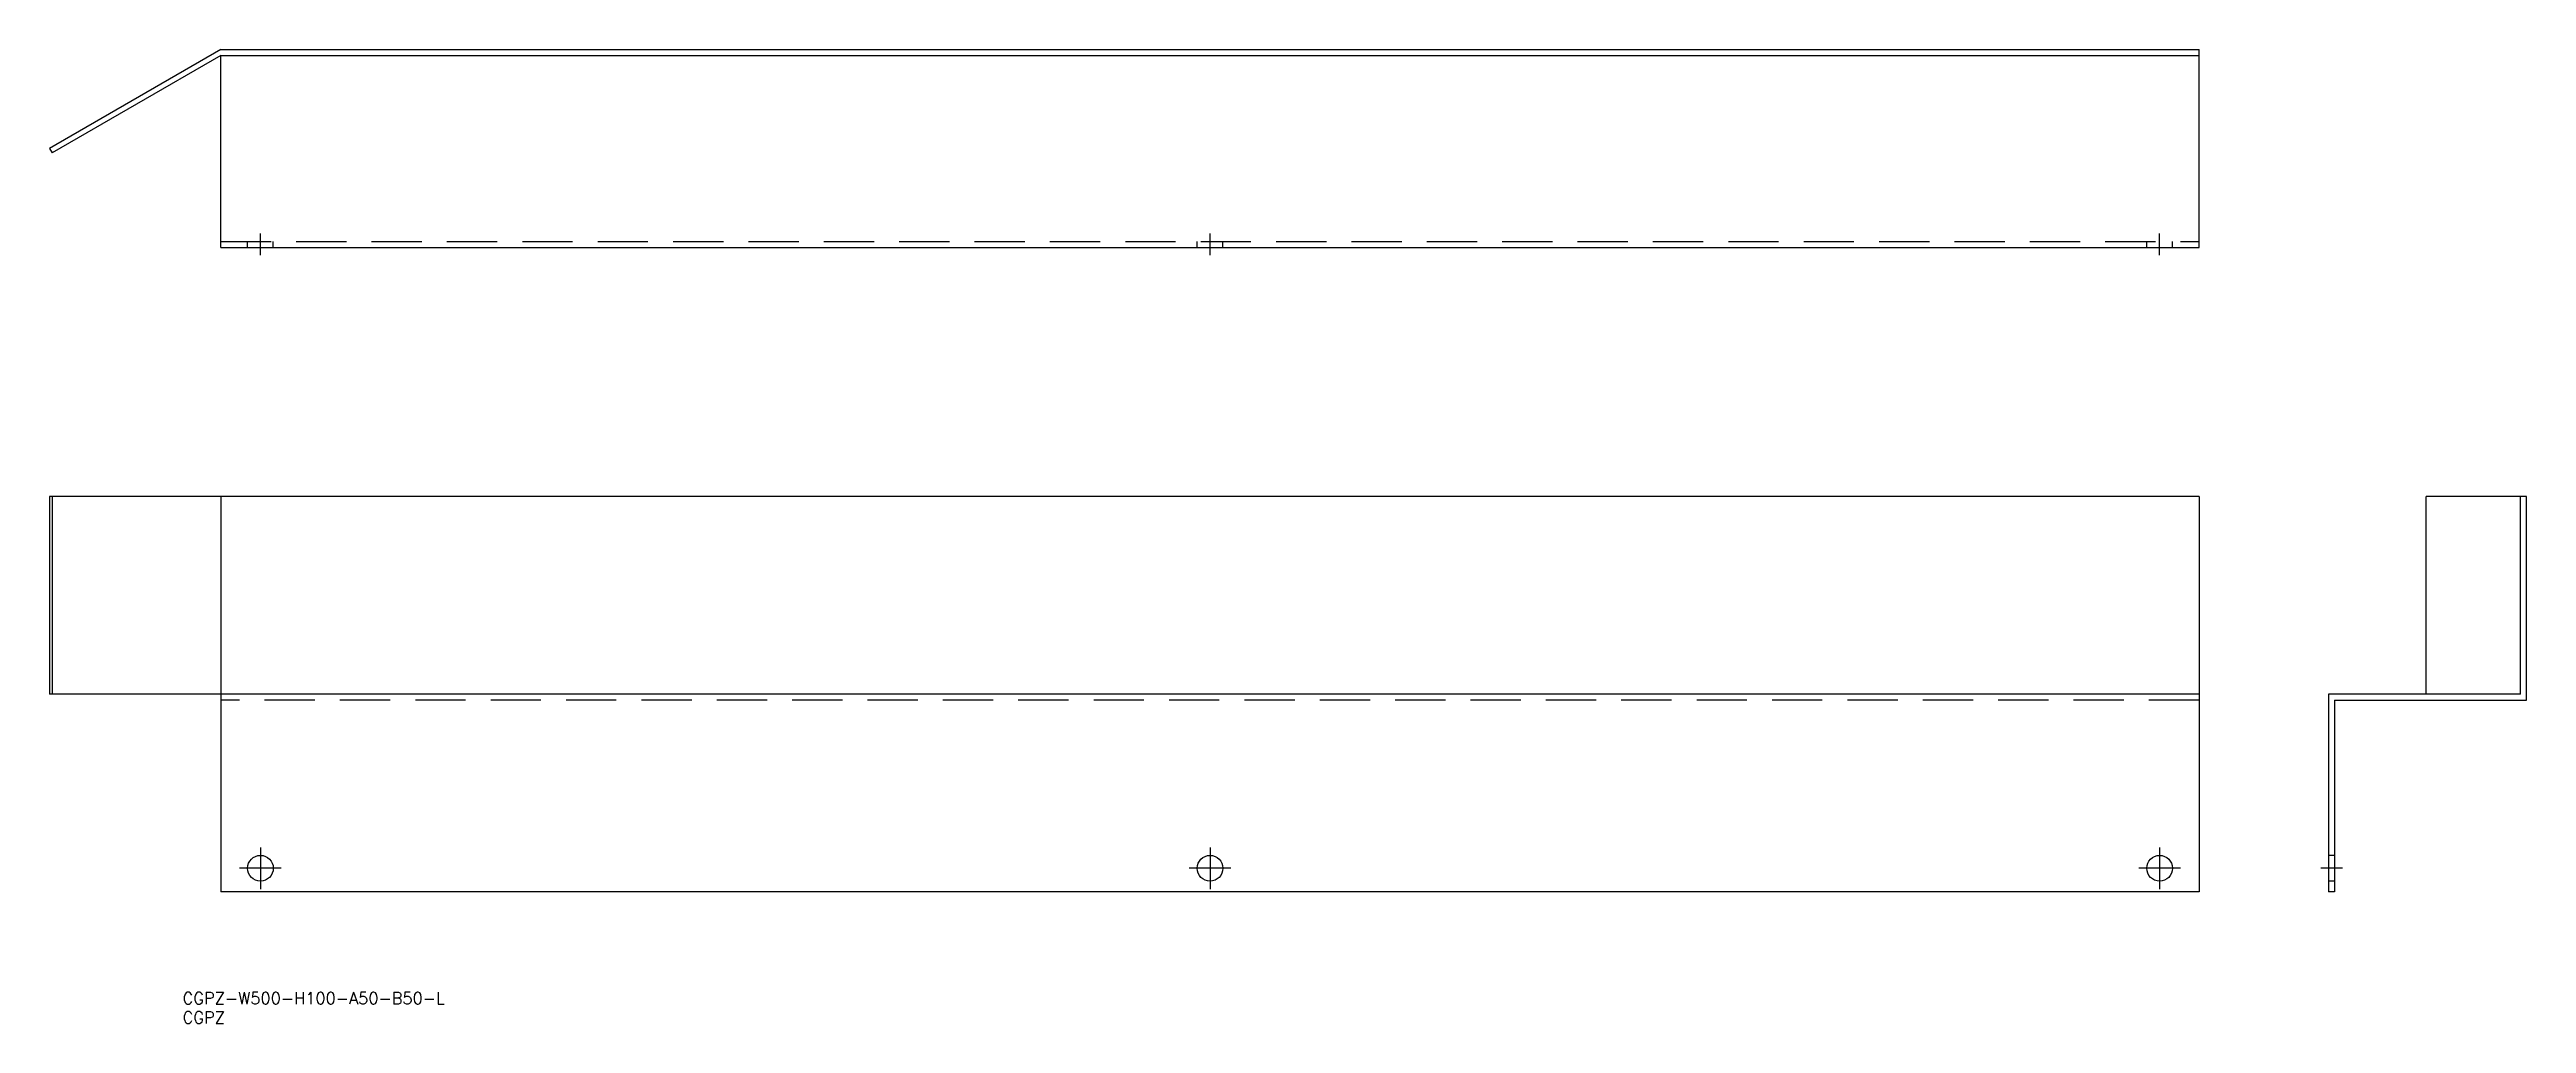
# Model space of a CAD drawing. Extents: x -43 to 583, y -33 to 213.
import ezdxf

# ---------------------------------------------------------------- set-up
doc = ezdxf.new("R2010")
doc.units = 0
doc.linetypes.add('CENTER', pattern=[50.8, 31.75, -6.35, 6.35, -6.35])
doc.linetypes.add('DASHED', pattern=[19.05, 12.7, -6.35])
doc.layers.get('0').update_dxf_attribs({"linetype": 'CONTINUOUS'})
doc.layers.add('CENTER', color=1, linetype='CENTER')
doc.styles.get("Standard").update_dxf_attribs({"font": 'txt.shx', "height": 3, "bigfont": 'bigfont.shx'})

# ---------------------------------------------------------------- blocks, each defined once
blk = doc.blocks.new('*U2')
at = {"color": 7, "linetype": 'CONTINUOUS'}
blk.add_text('CGPZ-W500-H100-A50-B50-L', height=3, dxfattribs=at).set_placement((-9.65, -28.36))
blk = doc.blocks.new('*U3')
at = {"color": 7, "linetype": 'CONTINUOUS'}
blk.add_text('CGPZ', height=3, dxfattribs=at).set_placement((-9.65, -33.23))

msp = doc.modelspace()

# ---------------------------------------------------------------- linework, layer by layer
at = {"color": 7, "linetype": 'CONTINUOUS'}
for p, q in [((0, 212.94), (-43.3, 187.94)), ((0, 212.94), (500, 212.94)), ((500, 162.94), (500, 212.94)), ((0, 211.44), (-42.65, 186.81)), ((0, 162.94), (0, 211.44)), ((0, 211.44), (500, 211.44)), ((-43.3, 187.94), (-42.65, 186.81)), ((0, 162.94), (500, 162.94)), ((500, 100), (-43.3, 100)), ((-43.3, 100), (-43.3, 50)), ((-42.65, 100), (-42.65, 50)), ((0, 100), (0, 0)), ((500, 100), (500, 0)), ((582.72, 100), (557.34, 100)), ((557.34, 50), (557.34, 100)), ((581.22, 50), (581.22, 100)), ((582.72, 48.5), (582.72, 100)), ((500, 50), (-43.3, 50)), ((581.22, 50), (532.72, 50)), ((532.72, 50), (532.72, 0)), ((534.22, 48.5), (534.22, 0)), ((534.22, 48.5), (582.72, 48.5)), ((500, 0), (0, 0)), ((534.22, 0), (532.72, 0))]:
    msp.add_line(p, q, dxfattribs=at)
at = {"color": 3, "linetype": 'DASHED'}
for p, q in [((0, 164.44), (500, 164.44)), ((6.75, 162.94), (6.75, 164.44)), ((13.25, 162.94), (13.25, 164.44)), ((246.75, 162.94), (246.75, 164.44)), ((253.25, 162.94), (253.25, 164.44)), ((486.75, 162.94), (486.75, 164.44)), ((493.25, 162.94), (493.25, 164.44)), ((500, 48.5), (0, 48.5)), ((534.22, 9.25), (532.72, 9.25)), ((534.22, 2.75), (532.72, 2.75))]:
    msp.add_line(p, q, dxfattribs=at)
at = {"color": 7, "linetype": 'CONTINUOUS'}
for centre in [(10, 6), (250, 6), (490, 6)]:
    msp.add_circle(centre, 3.25, dxfattribs=at)
at = {"layer": 'CENTER', "color": 1, "linetype": 'CENTER'}
for p, q in [((10, 160.94), (10, 166.44)), ((250, 160.94), (250, 166.44)), ((490, 160.94), (490, 166.44)), ((10, 11.25), (10, 0.75)), ((250, 11.25), (250, 0.75)), ((490, 11.25), (490, 0.75)), ((15.25, 6), (4.75, 6)), ((255.25, 6), (244.75, 6)), ((495.25, 6), (484.75, 6)), ((536.22, 6), (530.72, 6))]:
    msp.add_line(p, q, dxfattribs=at)

# ---------------------------------------------------------------- block references
at = {"color": 7, "linetype": 'CONTINUOUS'}
for name in ['*U2', '*U3']:
    msp.add_blockref(name, (0, 0), dxfattribs=at)

doc.saveas('drawing.dxf')
